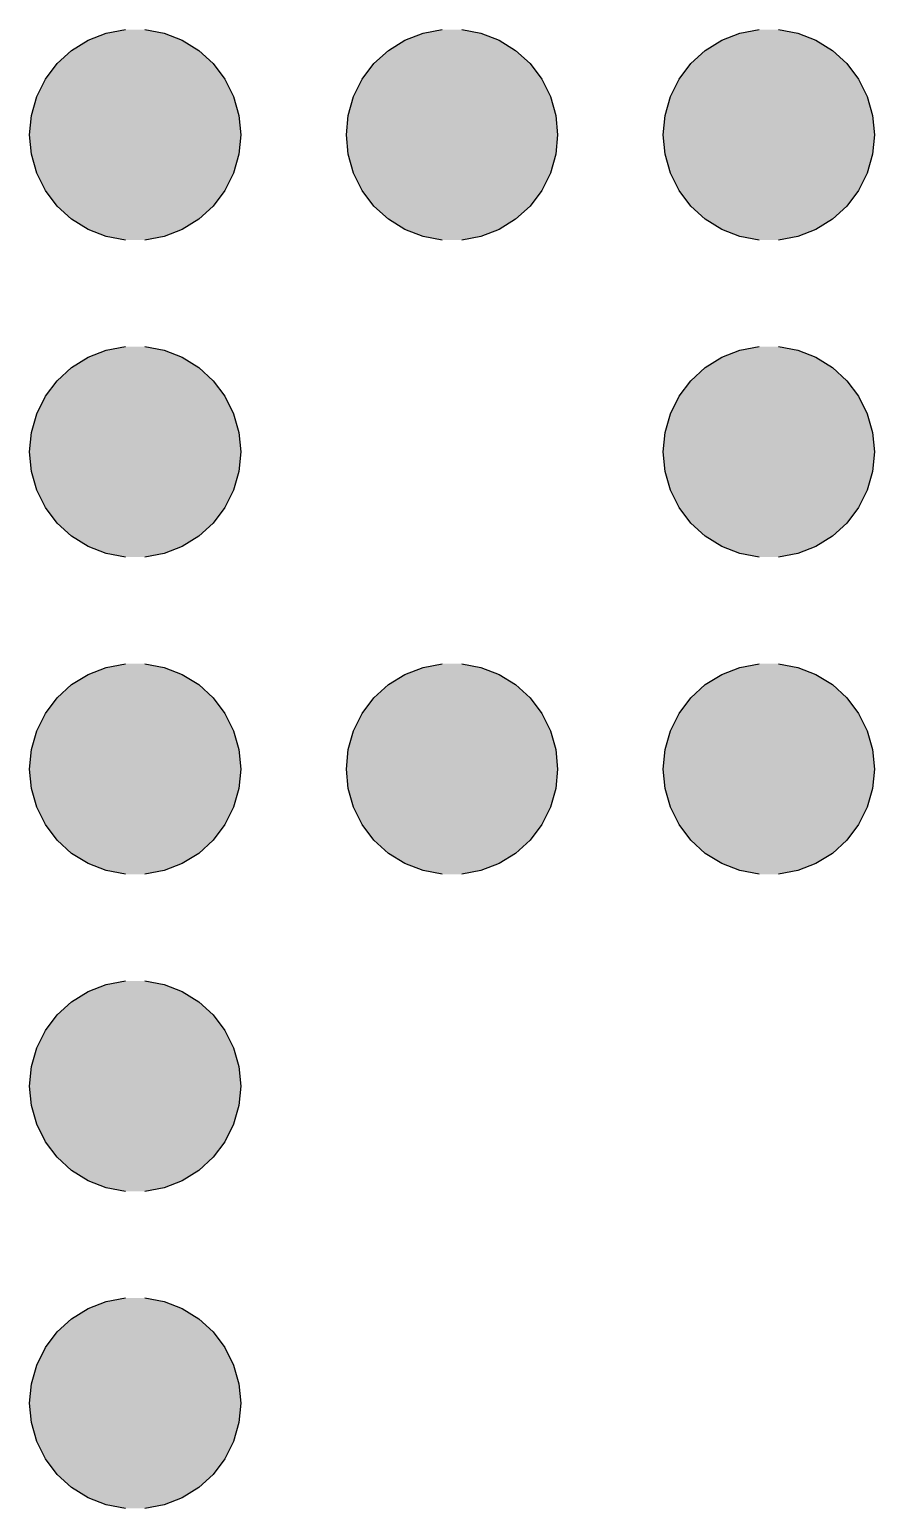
# Model space of a CAD drawing. Extents: x 2971.5 to 3014.5, y 1395.2 to 1402.2.
# Drawn here: x 2989.53 to 2993.53, y 1395.22 to 1402.22 of the extents above; entities that cross this region are included whole.
import ezdxf

# ---------------------------------------------------------------- set-up
doc = ezdxf.new("R2010")
doc.units = 0
doc.layers.add('P', color=7, linetype='CONTINUOUS')

# ---------------------------------------------------------------- blocks, each defined once
blk = doc.blocks.new('*U10')
at = {"layer": 'P', "linetype": 'CONTINUOUS'}
for p, q in [((2989.7249, 1402.1163), (2989.8033, 1402.1649)), ((2989.8033, 1402.1649), (2989.8894, 1402.1982)), ((2989.8894, 1402.1982), (2989.9801, 1402.2152)), ((2990.0723, 1402.2152), (2990.163, 1402.1982)), ((2990.163, 1402.1982), (2990.2491, 1402.1649)), ((2990.2491, 1402.1649), (2990.3275, 1402.1163)), ((2991.2249, 1402.1163), (2991.3033, 1402.1649)), ((2991.3033, 1402.1649), (2991.3894, 1402.1982)), ((2991.3894, 1402.1982), (2991.4801, 1402.2152)), ((2991.5723, 1402.2152), (2991.663, 1402.1982)), ((2991.663, 1402.1982), (2991.7491, 1402.1649)), ((2991.7491, 1402.1649), (2991.8275, 1402.1163)), ((2992.7249, 1402.1163), (2992.8033, 1402.1649)), ((2992.8033, 1402.1649), (2992.8894, 1402.1982)), ((2992.8894, 1402.1982), (2992.9801, 1402.2152)), ((2993.0723, 1402.2152), (2993.163, 1402.1982)), ((2993.163, 1402.1982), (2993.2491, 1402.1649)), ((2993.2491, 1402.1649), (2993.3275, 1402.1163)), ((2989.6567, 1402.0542), (2989.7249, 1402.1163)), ((2990.3275, 1402.1163), (2990.3957, 1402.0542)), ((2991.1567, 1402.0542), (2991.2249, 1402.1163)), ((2991.8275, 1402.1163), (2991.8957, 1402.0542)), ((2992.6567, 1402.0542), (2992.7249, 1402.1163)), ((2993.3275, 1402.1163), (2993.3957, 1402.0542)), ((2989.6011, 1401.9805), (2989.6567, 1402.0542)), ((2990.3957, 1402.0542), (2990.4513, 1401.9805)), ((2991.1011, 1401.9805), (2991.1567, 1402.0542)), ((2991.8957, 1402.0542), (2991.9513, 1401.9805)), ((2992.6011, 1401.9805), (2992.6567, 1402.0542)), ((2993.3957, 1402.0542), (2993.4513, 1401.9805)), ((2989.56, 1401.8979), (2989.6011, 1401.9805)), ((2990.4513, 1401.9805), (2990.4924, 1401.8979)), ((2991.06, 1401.8979), (2991.1011, 1401.9805)), ((2991.9513, 1401.9805), (2991.9924, 1401.8979)), ((2992.56, 1401.8979), (2992.6011, 1401.9805)), ((2993.4513, 1401.9805), (2993.4924, 1401.8979)), ((2989.5347, 1401.8092), (2989.56, 1401.8979)), ((2990.4924, 1401.8979), (2990.5177, 1401.8092)), ((2991.0347, 1401.8092), (2991.06, 1401.8979)), ((2991.9924, 1401.8979), (2992.0177, 1401.8092)), ((2992.5347, 1401.8092), (2992.56, 1401.8979)), ((2993.4924, 1401.8979), (2993.5177, 1401.8092)), ((2989.5262, 1401.7173), (2989.5347, 1401.8092)), ((2990.5177, 1401.8092), (2990.5262, 1401.7173)), ((2991.0262, 1401.7173), (2991.0347, 1401.8092)), ((2992.0177, 1401.8092), (2992.0262, 1401.7173)), ((2992.5262, 1401.7173), (2992.5347, 1401.8092)), ((2993.5177, 1401.8092), (2993.5262, 1401.7173)), ((2989.5347, 1401.6254), (2989.5262, 1401.7173)), ((2990.5262, 1401.7173), (2990.5177, 1401.6254)), ((2991.0347, 1401.6254), (2991.0262, 1401.7173)), ((2992.0262, 1401.7173), (2992.0177, 1401.6254)), ((2992.5347, 1401.6254), (2992.5262, 1401.7173)), ((2993.5262, 1401.7173), (2993.5177, 1401.6254)), ((2989.56, 1401.5367), (2989.5347, 1401.6254)), ((2990.5177, 1401.6254), (2990.4924, 1401.5367)), ((2991.06, 1401.5367), (2991.0347, 1401.6254)), ((2992.0177, 1401.6254), (2991.9924, 1401.5367)), ((2992.56, 1401.5367), (2992.5347, 1401.6254)), ((2993.5177, 1401.6254), (2993.4924, 1401.5367)), ((2989.6011, 1401.4541), (2989.56, 1401.5367)), ((2990.4924, 1401.5367), (2990.4513, 1401.4541)), ((2991.1011, 1401.4541), (2991.06, 1401.5367)), ((2991.9924, 1401.5367), (2991.9513, 1401.4541)), ((2992.6011, 1401.4541), (2992.56, 1401.5367)), ((2993.4924, 1401.5367), (2993.4513, 1401.4541)), ((2989.6567, 1401.3805), (2989.6011, 1401.4541)), ((2990.4513, 1401.4541), (2990.3957, 1401.3805)), ((2991.1567, 1401.3805), (2991.1011, 1401.4541)), ((2991.9513, 1401.4541), (2991.8957, 1401.3805)), ((2992.6567, 1401.3805), (2992.6011, 1401.4541)), ((2993.4513, 1401.4541), (2993.3957, 1401.3805)), ((2989.7249, 1401.3183), (2989.6567, 1401.3805)), ((2989.8033, 1401.2697), (2989.7249, 1401.3183)), ((2990.3275, 1401.3183), (2990.2491, 1401.2697)), ((2990.3957, 1401.3805), (2990.3275, 1401.3183)), ((2991.2249, 1401.3183), (2991.1567, 1401.3805)), ((2991.3033, 1401.2697), (2991.2249, 1401.3183)), ((2991.8275, 1401.3183), (2991.7491, 1401.2697)), ((2991.8957, 1401.3805), (2991.8275, 1401.3183)), ((2992.7249, 1401.3183), (2992.6567, 1401.3805)), ((2992.8033, 1401.2697), (2992.7249, 1401.3183)), ((2993.3275, 1401.3183), (2993.2491, 1401.2697)), ((2993.3957, 1401.3805), (2993.3275, 1401.3183)), ((2989.8894, 1401.2364), (2989.8033, 1401.2697)), ((2990.2491, 1401.2697), (2990.163, 1401.2364)), ((2991.3894, 1401.2364), (2991.3033, 1401.2697)), ((2991.7491, 1401.2697), (2991.663, 1401.2364)), ((2992.8894, 1401.2364), (2992.8033, 1401.2697)), ((2993.2491, 1401.2697), (2993.163, 1401.2364)), ((2989.9801, 1401.2194), (2989.8894, 1401.2364)), ((2990.163, 1401.2364), (2990.0723, 1401.2194)), ((2991.4801, 1401.2194), (2991.3894, 1401.2364)), ((2991.663, 1401.2364), (2991.5723, 1401.2194)), ((2992.9801, 1401.2194), (2992.8894, 1401.2364)), ((2993.163, 1401.2364), (2993.0723, 1401.2194)), ((2989.8033, 1400.6649), (2989.8894, 1400.6982)), ((2989.8894, 1400.6982), (2989.9801, 1400.7152)), ((2990.0723, 1400.7152), (2990.163, 1400.6982)), ((2990.163, 1400.6982), (2990.2491, 1400.6649)), ((2992.8033, 1400.6649), (2992.8894, 1400.6982)), ((2992.8894, 1400.6982), (2992.9801, 1400.7152)), ((2993.0723, 1400.7152), (2993.163, 1400.6982)), ((2993.163, 1400.6982), (2993.2491, 1400.6649)), ((2989.6567, 1400.5542), (2989.7249, 1400.6163)), ((2989.7249, 1400.6163), (2989.8033, 1400.6649)), ((2990.2491, 1400.6649), (2990.3275, 1400.6163)), ((2990.3275, 1400.6163), (2990.3957, 1400.5542)), ((2992.6567, 1400.5542), (2992.7249, 1400.6163)), ((2992.7249, 1400.6163), (2992.8033, 1400.6649)), ((2993.2491, 1400.6649), (2993.3275, 1400.6163)), ((2993.3275, 1400.6163), (2993.3957, 1400.5542)), ((2989.6011, 1400.4805), (2989.6567, 1400.5542)), ((2990.3957, 1400.5542), (2990.4513, 1400.4805)), ((2992.6011, 1400.4805), (2992.6567, 1400.5542)), ((2993.3957, 1400.5542), (2993.4513, 1400.4805)), ((2989.56, 1400.3979), (2989.6011, 1400.4805)), ((2990.4513, 1400.4805), (2990.4924, 1400.3979)), ((2992.56, 1400.3979), (2992.6011, 1400.4805)), ((2993.4513, 1400.4805), (2993.4924, 1400.3979)), ((2989.5347, 1400.3092), (2989.56, 1400.3979)), ((2990.4924, 1400.3979), (2990.5177, 1400.3092)), ((2992.5347, 1400.3092), (2992.56, 1400.3979)), ((2993.4924, 1400.3979), (2993.5177, 1400.3092)), ((2989.5262, 1400.2173), (2989.5347, 1400.3092)), ((2990.5177, 1400.3092), (2990.5262, 1400.2173)), ((2992.5262, 1400.2173), (2992.5347, 1400.3092)), ((2993.5177, 1400.3092), (2993.5262, 1400.2173)), ((2989.5347, 1400.1254), (2989.5262, 1400.2173)), ((2990.5262, 1400.2173), (2990.5177, 1400.1254)), ((2992.5347, 1400.1254), (2992.5262, 1400.2173)), ((2993.5262, 1400.2173), (2993.5177, 1400.1254)), ((2989.56, 1400.0367), (2989.5347, 1400.1254)), ((2990.5177, 1400.1254), (2990.4924, 1400.0367)), ((2992.56, 1400.0367), (2992.5347, 1400.1254)), ((2993.5177, 1400.1254), (2993.4924, 1400.0367)), ((2989.6011, 1399.9541), (2989.56, 1400.0367)), ((2990.4924, 1400.0367), (2990.4513, 1399.9541)), ((2992.6011, 1399.9541), (2992.56, 1400.0367)), ((2993.4924, 1400.0367), (2993.4513, 1399.9541)), ((2989.6567, 1399.8805), (2989.6011, 1399.9541)), ((2990.4513, 1399.9541), (2990.3957, 1399.8805)), ((2992.6567, 1399.8805), (2992.6011, 1399.9541)), ((2993.4513, 1399.9541), (2993.3957, 1399.8805)), ((2989.7249, 1399.8183), (2989.6567, 1399.8805)), ((2990.3957, 1399.8805), (2990.3275, 1399.8183)), ((2992.7249, 1399.8183), (2992.6567, 1399.8805)), ((2993.3957, 1399.8805), (2993.3275, 1399.8183)), ((2989.8033, 1399.7697), (2989.7249, 1399.8183)), ((2990.3275, 1399.8183), (2990.2491, 1399.7697)), ((2992.8033, 1399.7697), (2992.7249, 1399.8183)), ((2993.3275, 1399.8183), (2993.2491, 1399.7697)), ((2989.8894, 1399.7364), (2989.8033, 1399.7697)), ((2989.9801, 1399.7194), (2989.8894, 1399.7364)), ((2990.163, 1399.7364), (2990.0723, 1399.7194)), ((2990.2491, 1399.7697), (2990.163, 1399.7364)), ((2992.8894, 1399.7364), (2992.8033, 1399.7697)), ((2992.9801, 1399.7194), (2992.8894, 1399.7364)), ((2993.163, 1399.7364), (2993.0723, 1399.7194)), ((2993.2491, 1399.7697), (2993.163, 1399.7364)), ((2989.7249, 1399.1163), (2989.8033, 1399.1649)), ((2989.8033, 1399.1649), (2989.8894, 1399.1982)), ((2989.8894, 1399.1982), (2989.9801, 1399.2152)), ((2990.0723, 1399.2152), (2990.163, 1399.1982)), ((2990.163, 1399.1982), (2990.2491, 1399.1649)), ((2990.2491, 1399.1649), (2990.3275, 1399.1163)), ((2991.2249, 1399.1163), (2991.3033, 1399.1649)), ((2991.3033, 1399.1649), (2991.3894, 1399.1982)), ((2991.3894, 1399.1982), (2991.4801, 1399.2152)), ((2991.5723, 1399.2152), (2991.663, 1399.1982)), ((2991.663, 1399.1982), (2991.7491, 1399.1649)), ((2991.7491, 1399.1649), (2991.8275, 1399.1163)), ((2992.7249, 1399.1163), (2992.8033, 1399.1649)), ((2992.8033, 1399.1649), (2992.8894, 1399.1982)), ((2992.8894, 1399.1982), (2992.9801, 1399.2152)), ((2993.0723, 1399.2152), (2993.163, 1399.1982)), ((2993.163, 1399.1982), (2993.2491, 1399.1649)), ((2993.2491, 1399.1649), (2993.3275, 1399.1163)), ((2989.6567, 1399.0542), (2989.7249, 1399.1163)), ((2990.3275, 1399.1163), (2990.3957, 1399.0542)), ((2991.1567, 1399.0542), (2991.2249, 1399.1163)), ((2991.8275, 1399.1163), (2991.8957, 1399.0542)), ((2992.6567, 1399.0542), (2992.7249, 1399.1163)), ((2993.3275, 1399.1163), (2993.3957, 1399.0542)), ((2989.6011, 1398.9805), (2989.6567, 1399.0542)), ((2990.3957, 1399.0542), (2990.4513, 1398.9805)), ((2991.1011, 1398.9805), (2991.1567, 1399.0542)), ((2991.8957, 1399.0542), (2991.9513, 1398.9805)), ((2992.6011, 1398.9805), (2992.6567, 1399.0542)), ((2993.3957, 1399.0542), (2993.4513, 1398.9805)), ((2989.56, 1398.8979), (2989.6011, 1398.9805)), ((2990.4513, 1398.9805), (2990.4924, 1398.8979)), ((2991.06, 1398.8979), (2991.1011, 1398.9805)), ((2991.9513, 1398.9805), (2991.9924, 1398.8979)), ((2992.56, 1398.8979), (2992.6011, 1398.9805)), ((2993.4513, 1398.9805), (2993.4924, 1398.8979)), ((2989.5347, 1398.8092), (2989.56, 1398.8979)), ((2990.4924, 1398.8979), (2990.5177, 1398.8092)), ((2991.0347, 1398.8092), (2991.06, 1398.8979)), ((2991.9924, 1398.8979), (2992.0177, 1398.8092)), ((2992.5347, 1398.8092), (2992.56, 1398.8979)), ((2993.4924, 1398.8979), (2993.5177, 1398.8092)), ((2989.5262, 1398.7173), (2989.5347, 1398.8092)), ((2990.5177, 1398.8092), (2990.5262, 1398.7173)), ((2991.0262, 1398.7173), (2991.0347, 1398.8092)), ((2992.0177, 1398.8092), (2992.0262, 1398.7173)), ((2992.5262, 1398.7173), (2992.5347, 1398.8092)), ((2993.5177, 1398.8092), (2993.5262, 1398.7173)), ((2989.5347, 1398.6254), (2989.5262, 1398.7173)), ((2990.5262, 1398.7173), (2990.5177, 1398.6254)), ((2991.0347, 1398.6254), (2991.0262, 1398.7173)), ((2992.0262, 1398.7173), (2992.0177, 1398.6254)), ((2992.5347, 1398.6254), (2992.5262, 1398.7173)), ((2993.5262, 1398.7173), (2993.5177, 1398.6254)), ((2989.56, 1398.5367), (2989.5347, 1398.6254)), ((2990.5177, 1398.6254), (2990.4924, 1398.5367)), ((2991.06, 1398.5367), (2991.0347, 1398.6254)), ((2992.0177, 1398.6254), (2991.9924, 1398.5367)), ((2992.56, 1398.5367), (2992.5347, 1398.6254)), ((2993.5177, 1398.6254), (2993.4924, 1398.5367)), ((2989.6011, 1398.4541), (2989.56, 1398.5367)), ((2990.4924, 1398.5367), (2990.4513, 1398.4541)), ((2991.1011, 1398.4541), (2991.06, 1398.5367)), ((2991.9924, 1398.5367), (2991.9513, 1398.4541)), ((2992.6011, 1398.4541), (2992.56, 1398.5367)), ((2993.4924, 1398.5367), (2993.4513, 1398.4541)), ((2989.6567, 1398.3805), (2989.6011, 1398.4541)), ((2990.4513, 1398.4541), (2990.3957, 1398.3805)), ((2991.1567, 1398.3805), (2991.1011, 1398.4541)), ((2991.9513, 1398.4541), (2991.8957, 1398.3805)), ((2992.6567, 1398.3805), (2992.6011, 1398.4541)), ((2993.4513, 1398.4541), (2993.3957, 1398.3805)), ((2989.7249, 1398.3183), (2989.6567, 1398.3805)), ((2990.3957, 1398.3805), (2990.3275, 1398.3183)), ((2991.2249, 1398.3183), (2991.1567, 1398.3805)), ((2991.8957, 1398.3805), (2991.8275, 1398.3183)), ((2992.7249, 1398.3183), (2992.6567, 1398.3805)), ((2993.3957, 1398.3805), (2993.3275, 1398.3183)), ((2989.8033, 1398.2697), (2989.7249, 1398.3183)), ((2990.3275, 1398.3183), (2990.2491, 1398.2697)), ((2991.3033, 1398.2697), (2991.2249, 1398.3183)), ((2991.8275, 1398.3183), (2991.7491, 1398.2697)), ((2992.8033, 1398.2697), (2992.7249, 1398.3183)), ((2993.3275, 1398.3183), (2993.2491, 1398.2697)), ((2989.8894, 1398.2364), (2989.8033, 1398.2697)), ((2990.2491, 1398.2697), (2990.163, 1398.2364)), ((2991.3894, 1398.2364), (2991.3033, 1398.2697)), ((2991.7491, 1398.2697), (2991.663, 1398.2364)), ((2992.8894, 1398.2364), (2992.8033, 1398.2697)), ((2993.2491, 1398.2697), (2993.163, 1398.2364)), ((2989.9801, 1398.2194), (2989.8894, 1398.2364)), ((2990.163, 1398.2364), (2990.0723, 1398.2194)), ((2991.4801, 1398.2194), (2991.3894, 1398.2364)), ((2991.663, 1398.2364), (2991.5723, 1398.2194)), ((2992.9801, 1398.2194), (2992.8894, 1398.2364)), ((2993.163, 1398.2364), (2993.0723, 1398.2194)), ((2989.8033, 1397.6649), (2989.8894, 1397.6982)), ((2989.8894, 1397.6982), (2989.9801, 1397.7152)), ((2990.0723, 1397.7152), (2990.163, 1397.6982)), ((2990.163, 1397.6982), (2990.2491, 1397.6649)), ((2989.6567, 1397.5542), (2989.7249, 1397.6163)), ((2989.7249, 1397.6163), (2989.8033, 1397.6649)), ((2990.2491, 1397.6649), (2990.3275, 1397.6163)), ((2990.3275, 1397.6163), (2990.3957, 1397.5542)), ((2989.6011, 1397.4805), (2989.6567, 1397.5542)), ((2990.3957, 1397.5542), (2990.4513, 1397.4805)), ((2989.56, 1397.3979), (2989.6011, 1397.4805)), ((2990.4513, 1397.4805), (2990.4924, 1397.3979)), ((2989.5347, 1397.3092), (2989.56, 1397.3979)), ((2990.4924, 1397.3979), (2990.5177, 1397.3092)), ((2989.5262, 1397.2173), (2989.5347, 1397.3092)), ((2990.5177, 1397.3092), (2990.5262, 1397.2173)), ((2989.5347, 1397.1254), (2989.5262, 1397.2173)), ((2990.5262, 1397.2173), (2990.5177, 1397.1254)), ((2989.56, 1397.0367), (2989.5347, 1397.1254)), ((2990.5177, 1397.1254), (2990.4924, 1397.0367)), ((2989.6011, 1396.9541), (2989.56, 1397.0367)), ((2990.4924, 1397.0367), (2990.4513, 1396.9541)), ((2989.6567, 1396.8805), (2989.6011, 1396.9541)), ((2990.4513, 1396.9541), (2990.3957, 1396.8805)), ((2989.7249, 1396.8183), (2989.6567, 1396.8805)), ((2990.3957, 1396.8805), (2990.3275, 1396.8183)), ((2989.8033, 1396.7697), (2989.7249, 1396.8183)), ((2989.8894, 1396.7364), (2989.8033, 1396.7697)), ((2990.2491, 1396.7697), (2990.163, 1396.7364)), ((2990.3275, 1396.8183), (2990.2491, 1396.7697)), ((2989.9801, 1396.7194), (2989.8894, 1396.7364)), ((2990.163, 1396.7364), (2990.0723, 1396.7194)), ((2989.8894, 1396.1982), (2989.9801, 1396.2152)), ((2990.0723, 1396.2152), (2990.163, 1396.1982)), ((2989.7249, 1396.1163), (2989.8033, 1396.1649)), ((2989.8033, 1396.1649), (2989.8894, 1396.1982)), ((2990.163, 1396.1982), (2990.2491, 1396.1649)), ((2990.2491, 1396.1649), (2990.3275, 1396.1163)), ((2989.6567, 1396.0542), (2989.7249, 1396.1163)), ((2990.3275, 1396.1163), (2990.3957, 1396.0542)), ((2989.6011, 1395.9805), (2989.6567, 1396.0542)), ((2990.3957, 1396.0542), (2990.4513, 1395.9805)), ((2989.56, 1395.8979), (2989.6011, 1395.9805)), ((2990.4513, 1395.9805), (2990.4924, 1395.8979)), ((2989.5347, 1395.8092), (2989.56, 1395.8979)), ((2990.4924, 1395.8979), (2990.5177, 1395.8092)), ((2989.5262, 1395.7173), (2989.5347, 1395.8092)), ((2990.5177, 1395.8092), (2990.5262, 1395.7173)), ((2989.5347, 1395.6254), (2989.5262, 1395.7173)), ((2990.5262, 1395.7173), (2990.5177, 1395.6254)), ((2989.56, 1395.5367), (2989.5347, 1395.6254)), ((2990.5177, 1395.6254), (2990.4924, 1395.5367)), ((2989.6011, 1395.4541), (2989.56, 1395.5367)), ((2990.4924, 1395.5367), (2990.4513, 1395.4541)), ((2989.6567, 1395.3805), (2989.6011, 1395.4541)), ((2990.4513, 1395.4541), (2990.3957, 1395.3805)), ((2989.7249, 1395.3183), (2989.6567, 1395.3805)), ((2990.3957, 1395.3805), (2990.3275, 1395.3183)), ((2989.8033, 1395.2697), (2989.7249, 1395.3183)), ((2990.3275, 1395.3183), (2990.2491, 1395.2697)), ((2989.8894, 1395.2364), (2989.8033, 1395.2697)), ((2989.9801, 1395.2194), (2989.8894, 1395.2364)), ((2990.163, 1395.2364), (2990.0723, 1395.2194)), ((2990.2491, 1395.2697), (2990.163, 1395.2364))]:
    blk.add_line(p, q, dxfattribs=at)
at = {"layer": 'P', "linetype": 'CONTINUOUS', "extrusion": (0, 0, -1)}
for points in [[(-2989.8033, 1402.1649), (-2990.3275, 1402.1163), (-2989.7249, 1402.1163)], [(-2989.8894, 1402.1982), (-2990.2491, 1402.1649), (-2989.8033, 1402.1649)], [(-2989.8033, 1402.1649), (-2990.2491, 1402.1649), (-2990.3275, 1402.1163)], [(-2989.9801, 1402.2152), (-2990.163, 1402.1982), (-2989.8894, 1402.1982)], [(-2989.8894, 1402.1982), (-2990.163, 1402.1982), (-2990.2491, 1402.1649)], [(-2989.9801, 1402.2152), (-2990.0723, 1402.2152), (-2990.163, 1402.1982)], [(-2991.3033, 1402.1649), (-2991.8275, 1402.1163), (-2991.2249, 1402.1163)], [(-2991.3894, 1402.1982), (-2991.7491, 1402.1649), (-2991.3033, 1402.1649)], [(-2991.3033, 1402.1649), (-2991.7491, 1402.1649), (-2991.8275, 1402.1163)], [(-2991.4801, 1402.2152), (-2991.663, 1402.1982), (-2991.3894, 1402.1982)], [(-2991.3894, 1402.1982), (-2991.663, 1402.1982), (-2991.7491, 1402.1649)], [(-2991.4801, 1402.2152), (-2991.5723, 1402.2152), (-2991.663, 1402.1982)], [(-2992.8033, 1402.1649), (-2993.3275, 1402.1163), (-2992.7249, 1402.1163)], [(-2992.8894, 1402.1982), (-2993.2491, 1402.1649), (-2992.8033, 1402.1649)], [(-2992.8033, 1402.1649), (-2993.2491, 1402.1649), (-2993.3275, 1402.1163)], [(-2992.9801, 1402.2152), (-2993.163, 1402.1982), (-2992.8894, 1402.1982)], [(-2992.8894, 1402.1982), (-2993.163, 1402.1982), (-2993.2491, 1402.1649)], [(-2992.9801, 1402.2152), (-2993.0723, 1402.2152), (-2993.163, 1402.1982)], [(-2989.7249, 1402.1163), (-2990.3957, 1402.0542), (-2989.6567, 1402.0542)], [(-2989.7249, 1402.1163), (-2990.3275, 1402.1163), (-2990.3957, 1402.0542)], [(-2991.2249, 1402.1163), (-2991.8957, 1402.0542), (-2991.1567, 1402.0542)], [(-2991.2249, 1402.1163), (-2991.8275, 1402.1163), (-2991.8957, 1402.0542)], [(-2992.7249, 1402.1163), (-2993.3957, 1402.0542), (-2992.6567, 1402.0542)], [(-2992.7249, 1402.1163), (-2993.3275, 1402.1163), (-2993.3957, 1402.0542)], [(-2989.6567, 1402.0542), (-2990.4513, 1401.9805), (-2989.6011, 1401.9805)], [(-2989.6567, 1402.0542), (-2990.3957, 1402.0542), (-2990.4513, 1401.9805)], [(-2991.1567, 1402.0542), (-2991.9513, 1401.9805), (-2991.1011, 1401.9805)], [(-2991.1567, 1402.0542), (-2991.8957, 1402.0542), (-2991.9513, 1401.9805)], [(-2992.6567, 1402.0542), (-2993.4513, 1401.9805), (-2992.6011, 1401.9805)], [(-2992.6567, 1402.0542), (-2993.3957, 1402.0542), (-2993.4513, 1401.9805)], [(-2989.6011, 1401.9805), (-2990.4924, 1401.8979), (-2989.56, 1401.8979)], [(-2989.6011, 1401.9805), (-2990.4513, 1401.9805), (-2990.4924, 1401.8979)], [(-2991.1011, 1401.9805), (-2991.9924, 1401.8979), (-2991.06, 1401.8979)], [(-2991.1011, 1401.9805), (-2991.9513, 1401.9805), (-2991.9924, 1401.8979)], [(-2992.6011, 1401.9805), (-2993.4924, 1401.8979), (-2992.56, 1401.8979)], [(-2992.6011, 1401.9805), (-2993.4513, 1401.9805), (-2993.4924, 1401.8979)], [(-2989.56, 1401.8979), (-2990.5177, 1401.8092), (-2989.5347, 1401.8092)], [(-2989.56, 1401.8979), (-2990.4924, 1401.8979), (-2990.5177, 1401.8092)], [(-2991.06, 1401.8979), (-2992.0177, 1401.8092), (-2991.0347, 1401.8092)], [(-2991.06, 1401.8979), (-2991.9924, 1401.8979), (-2992.0177, 1401.8092)], [(-2992.56, 1401.8979), (-2993.5177, 1401.8092), (-2992.5347, 1401.8092)], [(-2992.56, 1401.8979), (-2993.4924, 1401.8979), (-2993.5177, 1401.8092)], [(-2989.5347, 1401.8092), (-2990.5262, 1401.7173), (-2989.5262, 1401.7173)], [(-2989.5347, 1401.8092), (-2990.5177, 1401.8092), (-2990.5262, 1401.7173)], [(-2991.0347, 1401.8092), (-2992.0262, 1401.7173), (-2991.0262, 1401.7173)], [(-2991.0347, 1401.8092), (-2992.0177, 1401.8092), (-2992.0262, 1401.7173)], [(-2992.5347, 1401.8092), (-2993.5262, 1401.7173), (-2992.5262, 1401.7173)], [(-2992.5347, 1401.8092), (-2993.5177, 1401.8092), (-2993.5262, 1401.7173)], [(-2989.5262, 1401.7173), (-2990.5177, 1401.6254), (-2989.5347, 1401.6254)], [(-2989.5262, 1401.7173), (-2990.5262, 1401.7173), (-2990.5177, 1401.6254)], [(-2991.0262, 1401.7173), (-2992.0177, 1401.6254), (-2991.0347, 1401.6254)], [(-2991.0262, 1401.7173), (-2992.0262, 1401.7173), (-2992.0177, 1401.6254)], [(-2992.5262, 1401.7173), (-2993.5177, 1401.6254), (-2992.5347, 1401.6254)], [(-2992.5262, 1401.7173), (-2993.5262, 1401.7173), (-2993.5177, 1401.6254)], [(-2989.5347, 1401.6254), (-2990.4924, 1401.5367), (-2989.56, 1401.5367)], [(-2989.5347, 1401.6254), (-2990.5177, 1401.6254), (-2990.4924, 1401.5367)], [(-2991.0347, 1401.6254), (-2991.9924, 1401.5367), (-2991.06, 1401.5367)], [(-2991.0347, 1401.6254), (-2992.0177, 1401.6254), (-2991.9924, 1401.5367)], [(-2992.5347, 1401.6254), (-2993.4924, 1401.5367), (-2992.56, 1401.5367)], [(-2992.5347, 1401.6254), (-2993.5177, 1401.6254), (-2993.4924, 1401.5367)], [(-2989.56, 1401.5367), (-2990.4513, 1401.4541), (-2989.6011, 1401.4541)], [(-2989.56, 1401.5367), (-2990.4924, 1401.5367), (-2990.4513, 1401.4541)], [(-2991.06, 1401.5367), (-2991.9513, 1401.4541), (-2991.1011, 1401.4541)], [(-2991.06, 1401.5367), (-2991.9924, 1401.5367), (-2991.9513, 1401.4541)], [(-2992.56, 1401.5367), (-2993.4513, 1401.4541), (-2992.6011, 1401.4541)], [(-2992.56, 1401.5367), (-2993.4924, 1401.5367), (-2993.4513, 1401.4541)], [(-2989.6011, 1401.4541), (-2990.3957, 1401.3805), (-2989.6567, 1401.3805)], [(-2989.6011, 1401.4541), (-2990.4513, 1401.4541), (-2990.3957, 1401.3805)], [(-2991.1011, 1401.4541), (-2991.8957, 1401.3805), (-2991.1567, 1401.3805)], [(-2991.1011, 1401.4541), (-2991.9513, 1401.4541), (-2991.8957, 1401.3805)], [(-2992.6011, 1401.4541), (-2993.3957, 1401.3805), (-2992.6567, 1401.3805)], [(-2992.6011, 1401.4541), (-2993.4513, 1401.4541), (-2993.3957, 1401.3805)], [(-2989.6567, 1401.3805), (-2990.3275, 1401.3183), (-2989.7249, 1401.3183)], [(-2989.6567, 1401.3805), (-2990.3957, 1401.3805), (-2990.3275, 1401.3183)], [(-2989.7249, 1401.3183), (-2990.2491, 1401.2697), (-2989.8033, 1401.2697)], [(-2989.7249, 1401.3183), (-2990.3275, 1401.3183), (-2990.2491, 1401.2697)], [(-2991.1567, 1401.3805), (-2991.8275, 1401.3183), (-2991.2249, 1401.3183)], [(-2991.1567, 1401.3805), (-2991.8957, 1401.3805), (-2991.8275, 1401.3183)], [(-2991.2249, 1401.3183), (-2991.7491, 1401.2697), (-2991.3033, 1401.2697)], [(-2991.2249, 1401.3183), (-2991.8275, 1401.3183), (-2991.7491, 1401.2697)], [(-2992.6567, 1401.3805), (-2993.3275, 1401.3183), (-2992.7249, 1401.3183)], [(-2992.6567, 1401.3805), (-2993.3957, 1401.3805), (-2993.3275, 1401.3183)], [(-2992.7249, 1401.3183), (-2993.2491, 1401.2697), (-2992.8033, 1401.2697)], [(-2992.7249, 1401.3183), (-2993.3275, 1401.3183), (-2993.2491, 1401.2697)], [(-2989.8033, 1401.2697), (-2990.163, 1401.2364), (-2989.8894, 1401.2364)], [(-2989.8033, 1401.2697), (-2990.2491, 1401.2697), (-2990.163, 1401.2364)], [(-2991.3033, 1401.2697), (-2991.663, 1401.2364), (-2991.3894, 1401.2364)], [(-2991.3033, 1401.2697), (-2991.7491, 1401.2697), (-2991.663, 1401.2364)], [(-2992.8033, 1401.2697), (-2993.163, 1401.2364), (-2992.8894, 1401.2364)], [(-2992.8033, 1401.2697), (-2993.2491, 1401.2697), (-2993.163, 1401.2364)], [(-2989.8894, 1401.2364), (-2990.0723, 1401.2194), (-2989.9801, 1401.2194)], [(-2989.8894, 1401.2364), (-2990.163, 1401.2364), (-2990.0723, 1401.2194)], [(-2991.3894, 1401.2364), (-2991.5723, 1401.2194), (-2991.4801, 1401.2194)], [(-2991.3894, 1401.2364), (-2991.663, 1401.2364), (-2991.5723, 1401.2194)], [(-2992.8894, 1401.2364), (-2993.0723, 1401.2194), (-2992.9801, 1401.2194)], [(-2992.8894, 1401.2364), (-2993.163, 1401.2364), (-2993.0723, 1401.2194)], [(-2989.8894, 1400.6982), (-2990.2491, 1400.6649), (-2989.8033, 1400.6649)], [(-2989.9801, 1400.7152), (-2990.163, 1400.6982), (-2989.8894, 1400.6982)], [(-2989.8894, 1400.6982), (-2990.163, 1400.6982), (-2990.2491, 1400.6649)], [(-2989.9801, 1400.7152), (-2990.0723, 1400.7152), (-2990.163, 1400.6982)], [(-2992.8894, 1400.6982), (-2993.2491, 1400.6649), (-2992.8033, 1400.6649)], [(-2992.9801, 1400.7152), (-2993.163, 1400.6982), (-2992.8894, 1400.6982)], [(-2992.8894, 1400.6982), (-2993.163, 1400.6982), (-2993.2491, 1400.6649)], [(-2992.9801, 1400.7152), (-2993.0723, 1400.7152), (-2993.163, 1400.6982)], [(-2989.7249, 1400.6163), (-2990.3957, 1400.5542), (-2989.6567, 1400.5542)], [(-2989.8033, 1400.6649), (-2990.3275, 1400.6163), (-2989.7249, 1400.6163)], [(-2989.7249, 1400.6163), (-2990.3275, 1400.6163), (-2990.3957, 1400.5542)], [(-2989.8033, 1400.6649), (-2990.2491, 1400.6649), (-2990.3275, 1400.6163)], [(-2992.7249, 1400.6163), (-2993.3957, 1400.5542), (-2992.6567, 1400.5542)], [(-2992.8033, 1400.6649), (-2993.3275, 1400.6163), (-2992.7249, 1400.6163)], [(-2992.7249, 1400.6163), (-2993.3275, 1400.6163), (-2993.3957, 1400.5542)], [(-2992.8033, 1400.6649), (-2993.2491, 1400.6649), (-2993.3275, 1400.6163)], [(-2989.6567, 1400.5542), (-2990.4513, 1400.4805), (-2989.6011, 1400.4805)], [(-2989.6567, 1400.5542), (-2990.3957, 1400.5542), (-2990.4513, 1400.4805)], [(-2992.6567, 1400.5542), (-2993.4513, 1400.4805), (-2992.6011, 1400.4805)], [(-2992.6567, 1400.5542), (-2993.3957, 1400.5542), (-2993.4513, 1400.4805)], [(-2989.6011, 1400.4805), (-2990.4924, 1400.3979), (-2989.56, 1400.3979)], [(-2989.6011, 1400.4805), (-2990.4513, 1400.4805), (-2990.4924, 1400.3979)], [(-2992.6011, 1400.4805), (-2993.4924, 1400.3979), (-2992.56, 1400.3979)], [(-2992.6011, 1400.4805), (-2993.4513, 1400.4805), (-2993.4924, 1400.3979)], [(-2989.56, 1400.3979), (-2990.5177, 1400.3092), (-2989.5347, 1400.3092)], [(-2989.56, 1400.3979), (-2990.4924, 1400.3979), (-2990.5177, 1400.3092)], [(-2992.56, 1400.3979), (-2993.5177, 1400.3092), (-2992.5347, 1400.3092)], [(-2992.56, 1400.3979), (-2993.4924, 1400.3979), (-2993.5177, 1400.3092)], [(-2989.5347, 1400.3092), (-2990.5262, 1400.2173), (-2989.5262, 1400.2173)], [(-2989.5347, 1400.3092), (-2990.5177, 1400.3092), (-2990.5262, 1400.2173)], [(-2992.5347, 1400.3092), (-2993.5262, 1400.2173), (-2992.5262, 1400.2173)], [(-2992.5347, 1400.3092), (-2993.5177, 1400.3092), (-2993.5262, 1400.2173)], [(-2989.5262, 1400.2173), (-2990.5177, 1400.1254), (-2989.5347, 1400.1254)], [(-2989.5262, 1400.2173), (-2990.5262, 1400.2173), (-2990.5177, 1400.1254)], [(-2992.5262, 1400.2173), (-2993.5177, 1400.1254), (-2992.5347, 1400.1254)], [(-2992.5262, 1400.2173), (-2993.5262, 1400.2173), (-2993.5177, 1400.1254)], [(-2989.5347, 1400.1254), (-2990.4924, 1400.0367), (-2989.56, 1400.0367)], [(-2989.5347, 1400.1254), (-2990.5177, 1400.1254), (-2990.4924, 1400.0367)], [(-2992.5347, 1400.1254), (-2993.4924, 1400.0367), (-2992.56, 1400.0367)], [(-2992.5347, 1400.1254), (-2993.5177, 1400.1254), (-2993.4924, 1400.0367)], [(-2989.56, 1400.0367), (-2990.4513, 1399.9541), (-2989.6011, 1399.9541)], [(-2989.56, 1400.0367), (-2990.4924, 1400.0367), (-2990.4513, 1399.9541)], [(-2992.56, 1400.0367), (-2993.4513, 1399.9541), (-2992.6011, 1399.9541)], [(-2992.56, 1400.0367), (-2993.4924, 1400.0367), (-2993.4513, 1399.9541)], [(-2989.6011, 1399.9541), (-2990.3957, 1399.8805), (-2989.6567, 1399.8805)], [(-2989.6011, 1399.9541), (-2990.4513, 1399.9541), (-2990.3957, 1399.8805)], [(-2992.6011, 1399.9541), (-2993.3957, 1399.8805), (-2992.6567, 1399.8805)], [(-2992.6011, 1399.9541), (-2993.4513, 1399.9541), (-2993.3957, 1399.8805)], [(-2989.6567, 1399.8805), (-2990.3275, 1399.8183), (-2989.7249, 1399.8183)], [(-2989.6567, 1399.8805), (-2990.3957, 1399.8805), (-2990.3275, 1399.8183)], [(-2992.6567, 1399.8805), (-2993.3275, 1399.8183), (-2992.7249, 1399.8183)], [(-2992.6567, 1399.8805), (-2993.3957, 1399.8805), (-2993.3275, 1399.8183)], [(-2989.7249, 1399.8183), (-2990.2491, 1399.7697), (-2989.8033, 1399.7697)], [(-2989.7249, 1399.8183), (-2990.3275, 1399.8183), (-2990.2491, 1399.7697)], [(-2992.7249, 1399.8183), (-2993.2491, 1399.7697), (-2992.8033, 1399.7697)], [(-2992.7249, 1399.8183), (-2993.3275, 1399.8183), (-2993.2491, 1399.7697)], [(-2989.8033, 1399.7697), (-2990.163, 1399.7364), (-2989.8894, 1399.7364)], [(-2989.8033, 1399.7697), (-2990.2491, 1399.7697), (-2990.163, 1399.7364)], [(-2989.8894, 1399.7364), (-2990.0723, 1399.7194), (-2989.9801, 1399.7194)], [(-2989.8894, 1399.7364), (-2990.163, 1399.7364), (-2990.0723, 1399.7194)], [(-2992.8033, 1399.7697), (-2993.163, 1399.7364), (-2992.8894, 1399.7364)], [(-2992.8033, 1399.7697), (-2993.2491, 1399.7697), (-2993.163, 1399.7364)], [(-2992.8894, 1399.7364), (-2993.0723, 1399.7194), (-2992.9801, 1399.7194)], [(-2992.8894, 1399.7364), (-2993.163, 1399.7364), (-2993.0723, 1399.7194)], [(-2989.8033, 1399.1649), (-2990.3275, 1399.1163), (-2989.7249, 1399.1163)], [(-2989.8894, 1399.1982), (-2990.2491, 1399.1649), (-2989.8033, 1399.1649)], [(-2989.8033, 1399.1649), (-2990.2491, 1399.1649), (-2990.3275, 1399.1163)], [(-2989.9801, 1399.2152), (-2990.163, 1399.1982), (-2989.8894, 1399.1982)], [(-2989.8894, 1399.1982), (-2990.163, 1399.1982), (-2990.2491, 1399.1649)], [(-2989.9801, 1399.2152), (-2990.0723, 1399.2152), (-2990.163, 1399.1982)], [(-2991.3033, 1399.1649), (-2991.8275, 1399.1163), (-2991.2249, 1399.1163)], [(-2991.3894, 1399.1982), (-2991.7491, 1399.1649), (-2991.3033, 1399.1649)], [(-2991.3033, 1399.1649), (-2991.7491, 1399.1649), (-2991.8275, 1399.1163)], [(-2991.4801, 1399.2152), (-2991.663, 1399.1982), (-2991.3894, 1399.1982)], [(-2991.3894, 1399.1982), (-2991.663, 1399.1982), (-2991.7491, 1399.1649)], [(-2991.4801, 1399.2152), (-2991.5723, 1399.2152), (-2991.663, 1399.1982)], [(-2992.8033, 1399.1649), (-2993.3275, 1399.1163), (-2992.7249, 1399.1163)], [(-2992.8894, 1399.1982), (-2993.2491, 1399.1649), (-2992.8033, 1399.1649)], [(-2992.8033, 1399.1649), (-2993.2491, 1399.1649), (-2993.3275, 1399.1163)], [(-2992.9801, 1399.2152), (-2993.163, 1399.1982), (-2992.8894, 1399.1982)], [(-2992.8894, 1399.1982), (-2993.163, 1399.1982), (-2993.2491, 1399.1649)], [(-2992.9801, 1399.2152), (-2993.0723, 1399.2152), (-2993.163, 1399.1982)], [(-2989.7249, 1399.1163), (-2990.3957, 1399.0542), (-2989.6567, 1399.0542)], [(-2989.7249, 1399.1163), (-2990.3275, 1399.1163), (-2990.3957, 1399.0542)], [(-2991.2249, 1399.1163), (-2991.8957, 1399.0542), (-2991.1567, 1399.0542)], [(-2991.2249, 1399.1163), (-2991.8275, 1399.1163), (-2991.8957, 1399.0542)], [(-2992.7249, 1399.1163), (-2993.3957, 1399.0542), (-2992.6567, 1399.0542)], [(-2992.7249, 1399.1163), (-2993.3275, 1399.1163), (-2993.3957, 1399.0542)], [(-2989.6567, 1399.0542), (-2990.4513, 1398.9805), (-2989.6011, 1398.9805)], [(-2989.6567, 1399.0542), (-2990.3957, 1399.0542), (-2990.4513, 1398.9805)], [(-2991.1567, 1399.0542), (-2991.9513, 1398.9805), (-2991.1011, 1398.9805)], [(-2991.1567, 1399.0542), (-2991.8957, 1399.0542), (-2991.9513, 1398.9805)], [(-2992.6567, 1399.0542), (-2993.4513, 1398.9805), (-2992.6011, 1398.9805)], [(-2992.6567, 1399.0542), (-2993.3957, 1399.0542), (-2993.4513, 1398.9805)], [(-2989.6011, 1398.9805), (-2990.4924, 1398.8979), (-2989.56, 1398.8979)], [(-2989.6011, 1398.9805), (-2990.4513, 1398.9805), (-2990.4924, 1398.8979)], [(-2991.1011, 1398.9805), (-2991.9924, 1398.8979), (-2991.06, 1398.8979)], [(-2991.1011, 1398.9805), (-2991.9513, 1398.9805), (-2991.9924, 1398.8979)], [(-2992.6011, 1398.9805), (-2993.4924, 1398.8979), (-2992.56, 1398.8979)], [(-2992.6011, 1398.9805), (-2993.4513, 1398.9805), (-2993.4924, 1398.8979)], [(-2989.56, 1398.8979), (-2990.5177, 1398.8092), (-2989.5347, 1398.8092)], [(-2989.56, 1398.8979), (-2990.4924, 1398.8979), (-2990.5177, 1398.8092)], [(-2991.06, 1398.8979), (-2992.0177, 1398.8092), (-2991.0347, 1398.8092)], [(-2991.06, 1398.8979), (-2991.9924, 1398.8979), (-2992.0177, 1398.8092)], [(-2992.56, 1398.8979), (-2993.5177, 1398.8092), (-2992.5347, 1398.8092)], [(-2992.56, 1398.8979), (-2993.4924, 1398.8979), (-2993.5177, 1398.8092)], [(-2989.5347, 1398.8092), (-2990.5262, 1398.7173), (-2989.5262, 1398.7173)], [(-2989.5347, 1398.8092), (-2990.5177, 1398.8092), (-2990.5262, 1398.7173)], [(-2991.0347, 1398.8092), (-2992.0262, 1398.7173), (-2991.0262, 1398.7173)], [(-2991.0347, 1398.8092), (-2992.0177, 1398.8092), (-2992.0262, 1398.7173)], [(-2992.5347, 1398.8092), (-2993.5262, 1398.7173), (-2992.5262, 1398.7173)], [(-2992.5347, 1398.8092), (-2993.5177, 1398.8092), (-2993.5262, 1398.7173)], [(-2989.5262, 1398.7173), (-2990.5177, 1398.6254), (-2989.5347, 1398.6254)], [(-2989.5262, 1398.7173), (-2990.5262, 1398.7173), (-2990.5177, 1398.6254)], [(-2991.0262, 1398.7173), (-2992.0177, 1398.6254), (-2991.0347, 1398.6254)], [(-2991.0262, 1398.7173), (-2992.0262, 1398.7173), (-2992.0177, 1398.6254)], [(-2992.5262, 1398.7173), (-2993.5177, 1398.6254), (-2992.5347, 1398.6254)], [(-2992.5262, 1398.7173), (-2993.5262, 1398.7173), (-2993.5177, 1398.6254)], [(-2989.5347, 1398.6254), (-2990.4924, 1398.5367), (-2989.56, 1398.5367)], [(-2989.5347, 1398.6254), (-2990.5177, 1398.6254), (-2990.4924, 1398.5367)], [(-2991.0347, 1398.6254), (-2991.9924, 1398.5367), (-2991.06, 1398.5367)], [(-2991.0347, 1398.6254), (-2992.0177, 1398.6254), (-2991.9924, 1398.5367)], [(-2992.5347, 1398.6254), (-2993.4924, 1398.5367), (-2992.56, 1398.5367)], [(-2992.5347, 1398.6254), (-2993.5177, 1398.6254), (-2993.4924, 1398.5367)], [(-2989.56, 1398.5367), (-2990.4513, 1398.4541), (-2989.6011, 1398.4541)], [(-2989.56, 1398.5367), (-2990.4924, 1398.5367), (-2990.4513, 1398.4541)], [(-2991.06, 1398.5367), (-2991.9513, 1398.4541), (-2991.1011, 1398.4541)], [(-2991.06, 1398.5367), (-2991.9924, 1398.5367), (-2991.9513, 1398.4541)], [(-2992.56, 1398.5367), (-2993.4513, 1398.4541), (-2992.6011, 1398.4541)], [(-2992.56, 1398.5367), (-2993.4924, 1398.5367), (-2993.4513, 1398.4541)], [(-2989.6011, 1398.4541), (-2990.3957, 1398.3805), (-2989.6567, 1398.3805)], [(-2989.6011, 1398.4541), (-2990.4513, 1398.4541), (-2990.3957, 1398.3805)], [(-2991.1011, 1398.4541), (-2991.8957, 1398.3805), (-2991.1567, 1398.3805)], [(-2991.1011, 1398.4541), (-2991.9513, 1398.4541), (-2991.8957, 1398.3805)], [(-2992.6011, 1398.4541), (-2993.3957, 1398.3805), (-2992.6567, 1398.3805)], [(-2992.6011, 1398.4541), (-2993.4513, 1398.4541), (-2993.3957, 1398.3805)], [(-2989.6567, 1398.3805), (-2990.3275, 1398.3183), (-2989.7249, 1398.3183)], [(-2989.6567, 1398.3805), (-2990.3957, 1398.3805), (-2990.3275, 1398.3183)], [(-2991.1567, 1398.3805), (-2991.8275, 1398.3183), (-2991.2249, 1398.3183)], [(-2991.1567, 1398.3805), (-2991.8957, 1398.3805), (-2991.8275, 1398.3183)], [(-2992.6567, 1398.3805), (-2993.3275, 1398.3183), (-2992.7249, 1398.3183)], [(-2992.6567, 1398.3805), (-2993.3957, 1398.3805), (-2993.3275, 1398.3183)], [(-2989.7249, 1398.3183), (-2990.2491, 1398.2697), (-2989.8033, 1398.2697)], [(-2989.7249, 1398.3183), (-2990.3275, 1398.3183), (-2990.2491, 1398.2697)], [(-2991.2249, 1398.3183), (-2991.7491, 1398.2697), (-2991.3033, 1398.2697)], [(-2991.2249, 1398.3183), (-2991.8275, 1398.3183), (-2991.7491, 1398.2697)], [(-2992.7249, 1398.3183), (-2993.2491, 1398.2697), (-2992.8033, 1398.2697)], [(-2992.7249, 1398.3183), (-2993.3275, 1398.3183), (-2993.2491, 1398.2697)], [(-2989.8033, 1398.2697), (-2990.163, 1398.2364), (-2989.8894, 1398.2364)], [(-2989.8033, 1398.2697), (-2990.2491, 1398.2697), (-2990.163, 1398.2364)], [(-2991.3033, 1398.2697), (-2991.663, 1398.2364), (-2991.3894, 1398.2364)], [(-2991.3033, 1398.2697), (-2991.7491, 1398.2697), (-2991.663, 1398.2364)], [(-2992.8033, 1398.2697), (-2993.163, 1398.2364), (-2992.8894, 1398.2364)], [(-2992.8033, 1398.2697), (-2993.2491, 1398.2697), (-2993.163, 1398.2364)], [(-2989.8894, 1398.2364), (-2990.0723, 1398.2194), (-2989.9801, 1398.2194)], [(-2989.8894, 1398.2364), (-2990.163, 1398.2364), (-2990.0723, 1398.2194)], [(-2991.3894, 1398.2364), (-2991.5723, 1398.2194), (-2991.4801, 1398.2194)], [(-2991.3894, 1398.2364), (-2991.663, 1398.2364), (-2991.5723, 1398.2194)], [(-2992.8894, 1398.2364), (-2993.0723, 1398.2194), (-2992.9801, 1398.2194)], [(-2992.8894, 1398.2364), (-2993.163, 1398.2364), (-2993.0723, 1398.2194)], [(-2989.8894, 1397.6982), (-2990.2491, 1397.6649), (-2989.8033, 1397.6649)], [(-2989.9801, 1397.7152), (-2990.163, 1397.6982), (-2989.8894, 1397.6982)], [(-2989.8894, 1397.6982), (-2990.163, 1397.6982), (-2990.2491, 1397.6649)], [(-2989.9801, 1397.7152), (-2990.0723, 1397.7152), (-2990.163, 1397.6982)], [(-2989.7249, 1397.6163), (-2990.3957, 1397.5542), (-2989.6567, 1397.5542)], [(-2989.8033, 1397.6649), (-2990.3275, 1397.6163), (-2989.7249, 1397.6163)], [(-2989.7249, 1397.6163), (-2990.3275, 1397.6163), (-2990.3957, 1397.5542)], [(-2989.8033, 1397.6649), (-2990.2491, 1397.6649), (-2990.3275, 1397.6163)], [(-2989.6567, 1397.5542), (-2990.4513, 1397.4805), (-2989.6011, 1397.4805)], [(-2989.6567, 1397.5542), (-2990.3957, 1397.5542), (-2990.4513, 1397.4805)], [(-2989.6011, 1397.4805), (-2990.4924, 1397.3979), (-2989.56, 1397.3979)], [(-2989.6011, 1397.4805), (-2990.4513, 1397.4805), (-2990.4924, 1397.3979)], [(-2989.56, 1397.3979), (-2990.5177, 1397.3092), (-2989.5347, 1397.3092)], [(-2989.56, 1397.3979), (-2990.4924, 1397.3979), (-2990.5177, 1397.3092)], [(-2989.5347, 1397.3092), (-2990.5262, 1397.2173), (-2989.5262, 1397.2173)], [(-2989.5347, 1397.3092), (-2990.5177, 1397.3092), (-2990.5262, 1397.2173)], [(-2989.5262, 1397.2173), (-2990.5177, 1397.1254), (-2989.5347, 1397.1254)], [(-2989.5262, 1397.2173), (-2990.5262, 1397.2173), (-2990.5177, 1397.1254)], [(-2989.5347, 1397.1254), (-2990.4924, 1397.0367), (-2989.56, 1397.0367)], [(-2989.5347, 1397.1254), (-2990.5177, 1397.1254), (-2990.4924, 1397.0367)], [(-2989.56, 1397.0367), (-2990.4513, 1396.9541), (-2989.6011, 1396.9541)], [(-2989.56, 1397.0367), (-2990.4924, 1397.0367), (-2990.4513, 1396.9541)], [(-2989.6011, 1396.9541), (-2990.3957, 1396.8805), (-2989.6567, 1396.8805)], [(-2989.6011, 1396.9541), (-2990.4513, 1396.9541), (-2990.3957, 1396.8805)], [(-2989.6567, 1396.8805), (-2990.3275, 1396.8183), (-2989.7249, 1396.8183)], [(-2989.6567, 1396.8805), (-2990.3957, 1396.8805), (-2990.3275, 1396.8183)], [(-2989.7249, 1396.8183), (-2990.2491, 1396.7697), (-2989.8033, 1396.7697)], [(-2989.7249, 1396.8183), (-2990.3275, 1396.8183), (-2990.2491, 1396.7697)], [(-2989.8033, 1396.7697), (-2990.163, 1396.7364), (-2989.8894, 1396.7364)], [(-2989.8033, 1396.7697), (-2990.2491, 1396.7697), (-2990.163, 1396.7364)], [(-2989.8894, 1396.7364), (-2990.0723, 1396.7194), (-2989.9801, 1396.7194)], [(-2989.8894, 1396.7364), (-2990.163, 1396.7364), (-2990.0723, 1396.7194)], [(-2989.9801, 1396.2152), (-2990.163, 1396.1982), (-2989.8894, 1396.1982)], [(-2989.9801, 1396.2152), (-2990.0723, 1396.2152), (-2990.163, 1396.1982)], [(-2989.8033, 1396.1649), (-2990.3275, 1396.1163), (-2989.7249, 1396.1163)], [(-2989.8894, 1396.1982), (-2990.2491, 1396.1649), (-2989.8033, 1396.1649)], [(-2989.8033, 1396.1649), (-2990.2491, 1396.1649), (-2990.3275, 1396.1163)], [(-2989.8894, 1396.1982), (-2990.163, 1396.1982), (-2990.2491, 1396.1649)], [(-2989.7249, 1396.1163), (-2990.3957, 1396.0542), (-2989.6567, 1396.0542)], [(-2989.7249, 1396.1163), (-2990.3275, 1396.1163), (-2990.3957, 1396.0542)], [(-2989.6567, 1396.0542), (-2990.4513, 1395.9805), (-2989.6011, 1395.9805)], [(-2989.6567, 1396.0542), (-2990.3957, 1396.0542), (-2990.4513, 1395.9805)], [(-2989.6011, 1395.9805), (-2990.4924, 1395.8979), (-2989.56, 1395.8979)], [(-2989.6011, 1395.9805), (-2990.4513, 1395.9805), (-2990.4924, 1395.8979)], [(-2989.56, 1395.8979), (-2990.5177, 1395.8092), (-2989.5347, 1395.8092)], [(-2989.56, 1395.8979), (-2990.4924, 1395.8979), (-2990.5177, 1395.8092)], [(-2989.5347, 1395.8092), (-2990.5262, 1395.7173), (-2989.5262, 1395.7173)], [(-2989.5347, 1395.8092), (-2990.5177, 1395.8092), (-2990.5262, 1395.7173)], [(-2989.5262, 1395.7173), (-2990.5177, 1395.6254), (-2989.5347, 1395.6254)], [(-2989.5262, 1395.7173), (-2990.5262, 1395.7173), (-2990.5177, 1395.6254)], [(-2989.5347, 1395.6254), (-2990.4924, 1395.5367), (-2989.56, 1395.5367)], [(-2989.5347, 1395.6254), (-2990.5177, 1395.6254), (-2990.4924, 1395.5367)], [(-2989.56, 1395.5367), (-2990.4513, 1395.4541), (-2989.6011, 1395.4541)], [(-2989.56, 1395.5367), (-2990.4924, 1395.5367), (-2990.4513, 1395.4541)], [(-2989.6011, 1395.4541), (-2990.3957, 1395.3805), (-2989.6567, 1395.3805)], [(-2989.6011, 1395.4541), (-2990.4513, 1395.4541), (-2990.3957, 1395.3805)], [(-2989.6567, 1395.3805), (-2990.3275, 1395.3183), (-2989.7249, 1395.3183)], [(-2989.6567, 1395.3805), (-2990.3957, 1395.3805), (-2990.3275, 1395.3183)], [(-2989.7249, 1395.3183), (-2990.2491, 1395.2697), (-2989.8033, 1395.2697)], [(-2989.7249, 1395.3183), (-2990.3275, 1395.3183), (-2990.2491, 1395.2697)], [(-2989.8033, 1395.2697), (-2990.163, 1395.2364), (-2989.8894, 1395.2364)], [(-2989.8033, 1395.2697), (-2990.2491, 1395.2697), (-2990.163, 1395.2364)], [(-2989.8894, 1395.2364), (-2990.0723, 1395.2194), (-2989.9801, 1395.2194)], [(-2989.8894, 1395.2364), (-2990.163, 1395.2364), (-2990.0723, 1395.2194)]]:
    blk.add_solid(points, dxfattribs=at)

msp = doc.modelspace()

# ---------------------------------------------------------------- block references
at = {"layer": 'P', "linetype": 'CONTINUOUS'}
msp.add_blockref('*U10', (0, 0), dxfattribs=at)

doc.saveas('drawing.dxf')
